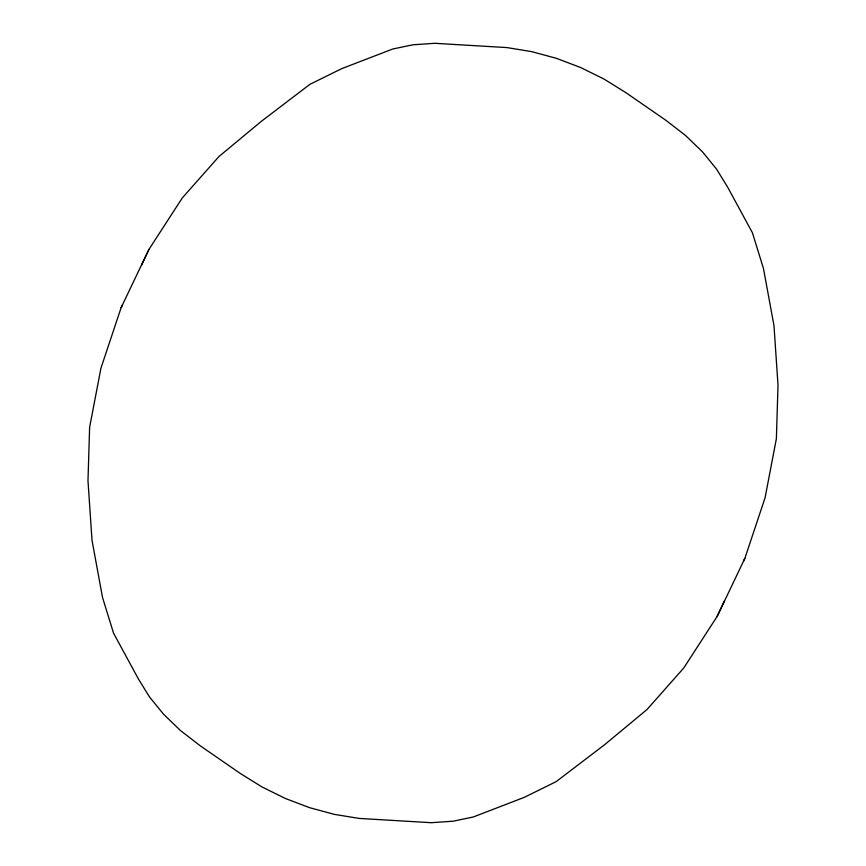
<?xml version="1.0" encoding="UTF-8"?>
<svg xmlns="http://www.w3.org/2000/svg" width="866" height="866" viewBox="0 0 866 866"><rect width="100%" height="100%" fill="white"/><g stroke="black" fill="none" stroke-linecap="round" stroke-linejoin="round"><path stroke-width="1.3" d="M121.153 307.582L100.932 368.212L89.62 427.295L87.986 480.782L92.023 540.416L102.556 597.605L113.587 633.252L138.289 678.738L149.428 696.859L163.631 714.288L180.637 730.666L200.089 745.68L240.099 773.338L262.019 786.956L285.336 798.474L309.595 807.675L334.308 814.365L359.011 818.413L431.268 822.7L453.124 821.206L473.28 816.984L524.298 797.348L556.069 781.684L604.652 744.673L646.989 709.535L683.729 668.032L717.102 616.495L744.847 558.418L765.068 497.788L776.38 438.705L778.014 385.218L773.977 325.584L763.444 268.395L752.413 232.748L727.711 187.262L716.572 169.141L702.369 151.712L685.363 135.334L665.911 120.32L625.902 92.662L603.981 79.044L580.664 67.526L556.405 58.325L531.692 51.635L506.989 47.587L434.732 43.3L412.876 44.794L392.72 49.016L341.702 68.652L309.931 84.316L261.348 121.327L219.011 156.465L182.271 197.968L148.898 249.505L121.153 307.582L122.561 304.886M141.472 265.299L148.898 249.505M717.102 616.495L724.528 600.701M743.439 561.114L744.847 558.418"/></g></svg>
